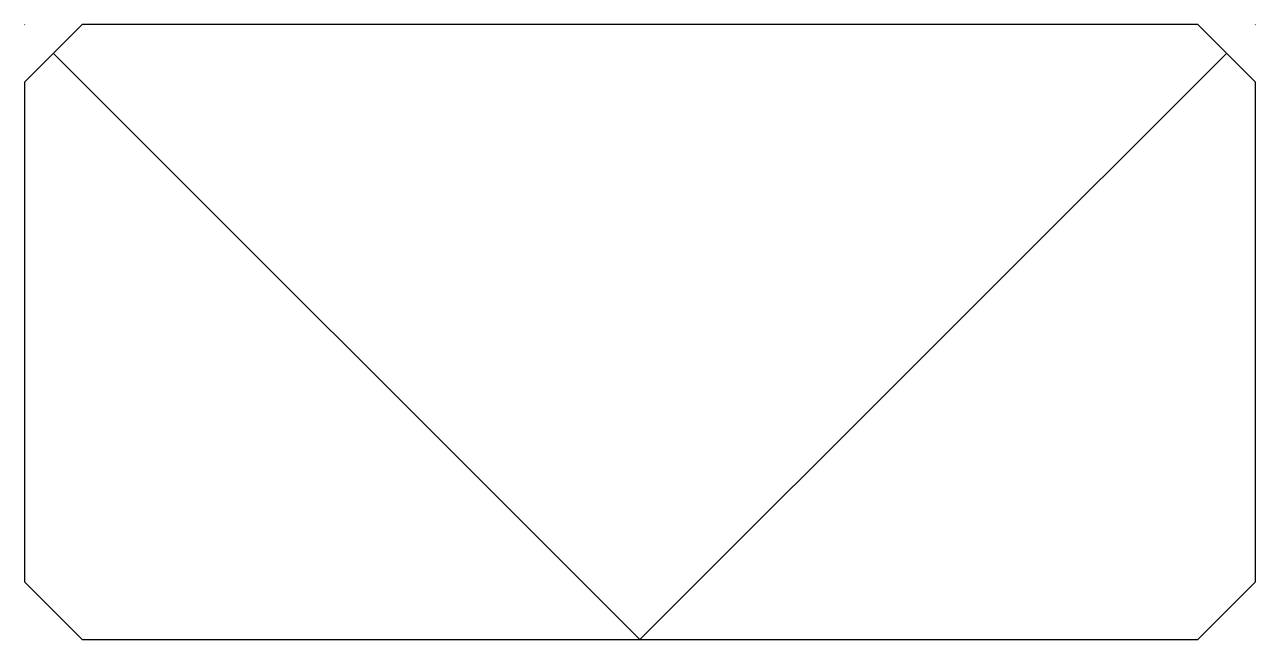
# Model space of a CAD drawing. Header units: millimetres. Extents: x 0 to 32, y -8 to 8.
import ezdxf

# ---------------------------------------------------------------- set-up
doc = ezdxf.new("R2010")
doc.units = ezdxf.units.MM
doc.layers.add('wipess', color=5, linetype='Continuous')

msp = doc.modelspace()

# ---------------------------------------------------------------- linework, layer by layer
msp.add_lwpolyline([(32, 8), (32, 8), (16, -8), (0, 8)])

# ---------------------------------------------------------------- next in the draw order: wipeouts: each hides what was drawn before it
for points in [[(32, 6.5), (32, 8), (30.5, 8)], [(0, 6.5), (0, 8), (1.5, 8)]]:
    msp.add_wipeout(points).dxf.layer = 'wipess'

# ---------------------------------------------------------------- next in the draw order: linework, layer by layer
msp.add_lwpolyline([(32, 6.5), (30.5, 8), (1.5, 8), (0, 6.5), (0, -6.5), (1.5, -8), (30.5, -8), (32, -6.5)], close=True)

doc.saveas('drawing.dxf')
